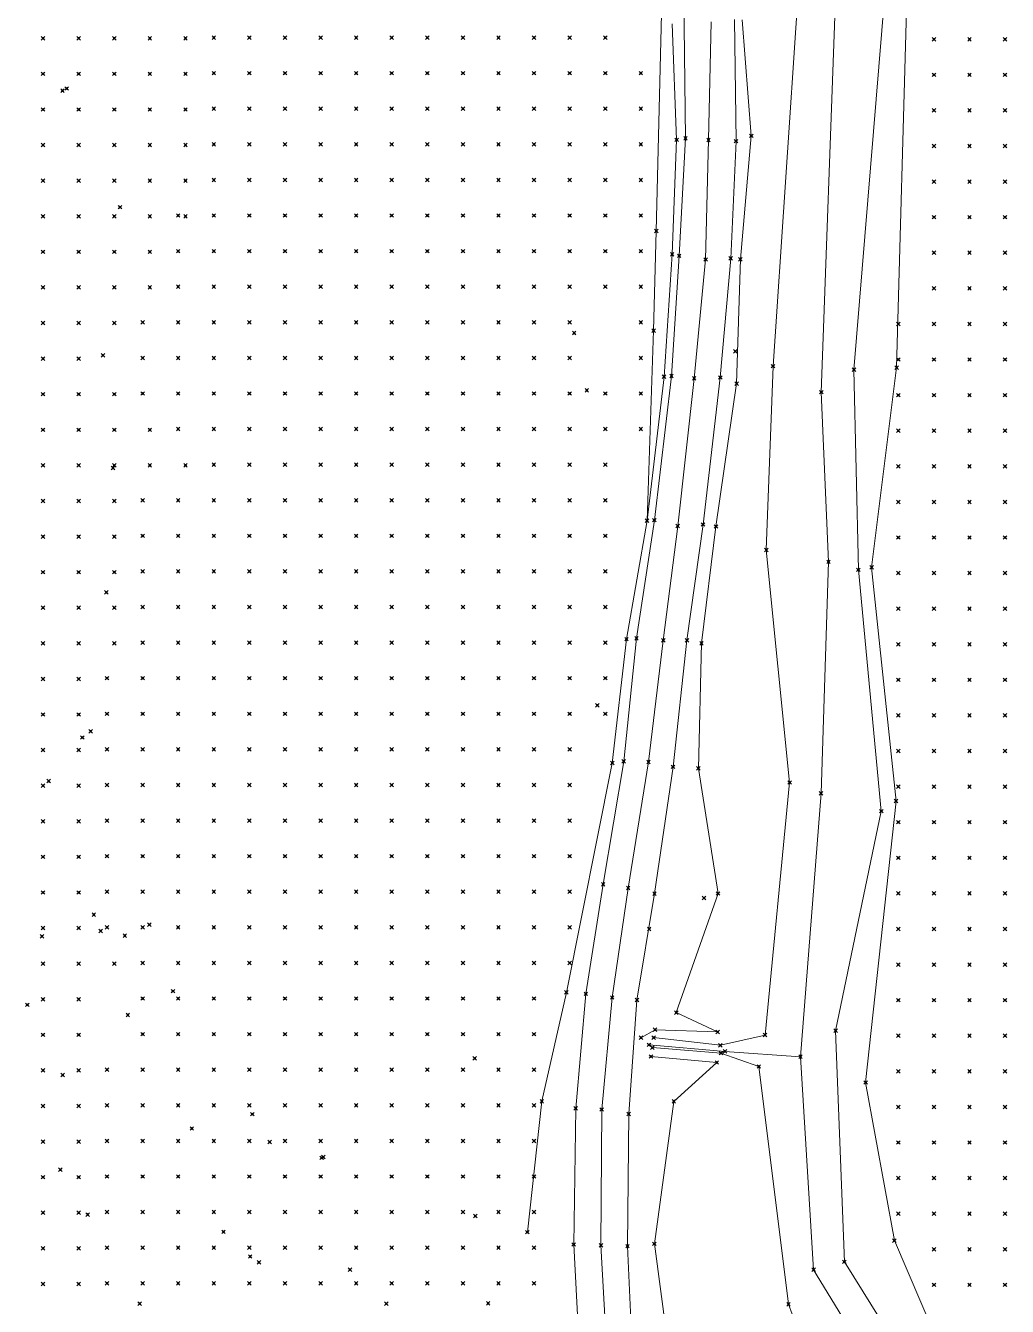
# Model space of a CAD drawing. Header units: metres. Extents: x 441556 to 446409, y 432338 to 461058.
# Drawn here: x 442330.4 to 442413.1, y 451261.5 to 451369.4 of the extents above; entities that cross this region are included whole.
import ezdxf

# ---------------------------------------------------------------- set-up
doc = ezdxf.new("R2010")
doc.units = ezdxf.units.M
doc.header["$MEASUREMENT"] = 0
doc.header["$PDMODE"] = 35
doc.header["$PDSIZE"] = 0.15
for name, color, linetype, lineweight in [('DTM-BRE-RevN_GRP_ CAROSABIL', 2, 'Continuous', 0), ('DTM-BRE-RevN_GRP_AX', 2, 'Continuous', 0), ('DTM-BRE-RevN_GRP_FIRUL APEI', 2, 'Continuous', 0), ('DTM-BRE-RevN_GRP_RAU', 2, 'Continuous', 0), ('DTM-BRE-RevN_GRP_TALUZ SUS', 2, 'Continuous', 0), ('DTM-BRE-RevN_YP_RevK_0YP', 1, 'Continuous', 0), ('DTM-NOK-RevN_LIDAR_co_lidar', 91, 'Continuous', 0), ('DTM-NOK-RevN_RTK', 32, 'Continuous', 0)]:
    doc.layers.add(name, color=color, linetype=linetype, lineweight=lineweight)

msp = doc.modelspace()

# ---------------------------------------------------------------- linework, layer by layer
at = {"layer": 'DTM-BRE-RevN_GRP_ CAROSABIL'}
for p, q in [((442385.979, 451359.94, 359.795), (442385.744, 451380.102, 359.59)), ((442390.236, 451359.694, 359.825), (442390.107, 451369.946, 359.589)), ((442385.446, 451350.035, 359.569), (442385.979, 451359.94, 359.795)), ((442389.789, 451349.818, 359.903), (442390.236, 451359.694, 359.825)), ((442384.798, 451339.899, 360.052), (442385.446, 451350.035, 359.569)), ((442388.911, 451339.777, 359.935), (442389.789, 451349.818, 359.903)), ((442383.352, 451327.755, 360.132), (442384.798, 451339.899, 360.052)), ((442387.46, 451327.393, 360.035), (442388.911, 451339.777, 359.935)), ((442381.843, 451317.801, 360.244), (442383.352, 451327.755, 360.132)), ((442386.101, 451317.631, 359.998), (442387.46, 451327.393, 360.035)), ((442380.769, 451307.425, 360.431), (442381.843, 451317.801, 360.244)), ((442384.93, 451306.964, 360.148), (442386.101, 451317.631, 359.998)), ((442379.038, 451297.069, 360.359), (442380.769, 451307.425, 360.431)), ((442383.367, 451296.286, 360.278), (442384.93, 451306.964, 360.148)), ((442377.577, 451287.834, 360.483), (442379.038, 451297.069, 360.359)), ((442381.887, 451287.308, 360.409), (442383.367, 451296.286, 360.278)), ((442376.727, 451278.179, 360.579), (442377.577, 451287.834, 360.483)), ((442381.19, 451277.715, 360.633), (442381.887, 451287.308, 360.409)), ((442376.553, 451266.715, 360.812), (442376.727, 451278.179, 360.579)), ((442381.086, 451266.575, 360.797), (442381.19, 451277.715, 360.633)), ((442377.137, 451255.71, 361.03), (442376.553, 451266.715, 360.812)), ((442381.577, 451255.979, 361.096), (442381.086, 451266.575, 360.797))]:
    msp.add_line(p, q, dxfattribs=at)
at = {"layer": 'DTM-BRE-RevN_GRP_AX'}
for p, q in [((442387.911, 451359.796, 359.836), (442388.143, 451369.763, 359.676)), ((442387.667, 451349.724, 359.982), (442387.911, 451359.796, 359.836)), ((442386.71, 451339.699, 360.111), (442387.667, 451349.724, 359.982)), ((442385.325, 451327.258, 360.163), (442386.71, 451339.699, 360.111)), ((442384.099, 451317.627, 360.184), (442385.325, 451327.258, 360.163)), ((442382.857, 451307.379, 360.398), (442384.099, 451317.627, 360.184)), ((442381.143, 451296.75, 360.339), (442382.857, 451307.379, 360.398)), ((442379.795, 451287.523, 360.446), (442381.143, 451296.75, 360.339)), ((442378.913, 451278.089, 360.622), (442379.795, 451287.523, 360.446)), ((442378.85, 451266.649, 360.851), (442378.913, 451278.089, 360.622)), ((442379.45, 451255.639, 361.076), (442378.85, 451266.649, 360.851))]:
    msp.add_line(p, q, dxfattribs=at)
at = {"layer": 'DTM-BRE-RevN_GRP_FIRUL APEI'}
for p, q in [((442398.958, 451381.596, 355.743), (442397.419, 451338.538, 356.193)), ((442397.419, 451338.538, 356.193), (442398.032, 451324.241, 356.464)), ((442398.032, 451324.241, 356.464), (442397.397, 451304.734, 356.904)), ((442397.397, 451304.734, 356.904), (442395.665, 451282.537, 357.272)), ((442382.903, 451283.539, 359.651), (442389.305, 451282.988, 358.1)), ((442389.305, 451282.988, 358.1), (442395.665, 451282.537, 357.272)), ((442395.665, 451282.537, 357.272), (442396.772, 451264.587, 357.735)), ((442396.772, 451264.587, 357.735), (442408.64, 451245.173, 357.824))]:
    msp.add_line(p, q, dxfattribs=at)
at = {"layer": 'DTM-BRE-RevN_GRP_RAU'}
for p, q in [((442396.121, 451381.646, 355.823), (442393.352, 451340.732, 356.527)), ((442400.169, 451340.433, 356.546), (442402.912, 451373.691, 356.044)), ((442393.352, 451340.732, 356.527), (442392.787, 451325.249, 356.977)), ((442400.548, 451323.568, 356.793), (442400.169, 451340.433, 356.546)), ((442392.787, 451325.249, 356.977), (442394.75, 451305.644, 357.114)), ((442402.48, 451303.231, 357.166), (442400.548, 451323.568, 356.793)), ((442394.75, 451305.644, 357.114), (442392.677, 451284.36, 357.461)), ((442398.625, 451284.724, 357.407), (442402.48, 451303.231, 357.166)), ((442383.289, 451284.151, 359.713), (442388.921, 451283.496, 358.458)), ((442388.921, 451283.496, 358.458), (442392.677, 451284.36, 357.461)), ((442399.371, 451265.247, 357.986), (442398.625, 451284.724, 357.407)), ((442383.19, 451283.302, 359.691), (442388.964, 451282.832, 358.523)), ((442388.964, 451282.832, 358.523), (442392.155, 451281.716, 357.54)), ((442392.155, 451281.716, 357.54), (442394.661, 451261.675, 357.897)), ((442412.64, 451244.022, 358.345), (442399.371, 451265.247, 357.986)), ((442394.661, 451261.675, 357.897), (442402.015, 451241.982, 358.537))]:
    msp.add_line(p, q, dxfattribs=at)
at = {"layer": 'DTM-BRE-RevN_GRP_TALUZ SUS'}
for p, q in [((442404.935, 451382.994, 356.687), (442403.77, 451340.608, 357.685)), ((442391.52, 451360.143, 359.569), (442390.757, 451369.93, 359.296)), ((442390.599, 451349.743, 359.536), (442391.52, 451360.143, 359.569)), ((442390.287, 451339.261, 359.866), (442390.599, 451349.743, 359.536)), ((442403.77, 451340.608, 357.685), (442401.664, 451323.77, 357.765)), ((442388.545, 451327.223, 359.748), (442390.287, 451339.261, 359.866)), ((442387.325, 451317.378, 359.87), (442388.545, 451327.223, 359.748)), ((442401.664, 451323.77, 357.765), (442403.724, 451304.083, 357.713)), ((442387.065, 451306.838, 360.043), (442387.325, 451317.378, 359.87)), ((442388.719, 451296.292, 360.322), (442387.065, 451306.838, 360.043)), ((442403.724, 451304.083, 357.713), (442401.154, 451280.363, 358.175)), ((442385.197, 451286.252, 360.322), (442388.719, 451296.292, 360.322)), ((442388.685, 451284.622, 359.007), (442385.197, 451286.252, 360.322)), ((442382.225, 451284.135, 360.436), (442383.409, 451284.807, 360.199)), ((442383.409, 451284.807, 360.199), (442388.685, 451284.622, 359.007)), ((442383.059, 451282.557, 360.077), (442388.613, 451282.053, 359.064)), ((442388.613, 451282.053, 359.064), (442384.993, 451278.768, 360.49)), ((442401.154, 451280.363, 358.175), (442403.583, 451267.037, 358.252)), ((442383.356, 451266.769, 360.809), (442384.993, 451278.768, 360.49)), ((442384.639, 451257.302, 361.066), (442383.356, 451266.769, 360.809)), ((442403.583, 451267.037, 358.252), (442413.104, 451244.895, 358.54))]:
    msp.add_line(p, q, dxfattribs=at)
at = {"layer": 'DTM-BRE-RevN_YP_RevK_0YP'}
for p, q in [((442383.963, 451370.425, 363.189), (442383.513, 451352.117, 362.735)), ((442384.841, 451369.596, 359.509), (442385.227, 451359.808, 359.623)), ((442385.227, 451359.808, 359.623), (442384.856, 451350.166, 359.542)), ((442383.513, 451352.117, 362.735), (442383.286, 451343.731, 362.38)), ((442384.856, 451350.166, 359.542), (442384.17, 451339.84, 359.838)), ((442383.286, 451343.731, 362.38), (442382.732, 451327.719, 360.075)), ((442384.17, 451339.84, 359.838), (442382.732, 451327.719, 360.075)), ((442382.732, 451327.719, 360.075), (442381, 451317.725, 360.127)), ((442381, 451317.725, 360.127), (442379.803, 451307.287, 360.401)), ((442379.803, 451307.287, 360.401), (442375.942, 451287.958, 360.313)), ((442375.942, 451287.958, 360.313), (442373.871, 451278.781, 360.159)), ((442373.871, 451278.781, 360.159), (442372.651, 451267.748, 360.294))]:
    msp.add_line(p, q, dxfattribs=at)
at = {"layer": 'DTM-NOK-RevN_LIDAR_co_lidar'}
for p in [(442331.836, 451368.364, 408.353), (442334.836, 451368.364, 408.771), (442337.835, 451368.364, 407.008), (442340.834, 451368.364, 404.382), (442343.834, 451368.364, 401.301), (442346.223, 451368.423, 399.227), (442349.222, 451368.423, 396.626), (442352.222, 451368.423, 393.652), (442355.221, 451368.423, 391.656), (442358.22, 451368.423, 388.939), (442361.22, 451368.423, 385.78), (442364.219, 451368.423, 383.03), (442367.218, 451368.423, 380.963), (442370.218, 451368.423, 380.581), (442373.217, 451368.423, 380.066), (442376.216, 451368.423, 379.158), (442379.216, 451368.423, 368.665), (442406.911, 451368.285, 357.301), (442409.911, 451368.285, 357.318), (442412.91, 451368.285, 357.56), (442331.836, 451365.365, 407.126), (442334.836, 451365.365, 408.534), (442337.835, 451365.365, 407.416), (442340.834, 451365.365, 404.463), (442343.834, 451365.365, 401.247), (442346.223, 451365.424, 398.976), (442349.222, 451365.424, 396.505), (442352.222, 451365.424, 393.418), (442355.221, 451365.424, 391.558), (442358.22, 451365.424, 388.92), (442361.22, 451365.424, 386.181), (442364.219, 451365.424, 383.426), (442367.218, 451365.424, 381.698), (442370.218, 451365.424, 378.62), (442373.217, 451365.424, 378.724), (442376.216, 451365.424, 378.602), (442379.216, 451365.424, 368.669), (442382.215, 451365.424, 361.437), (442406.911, 451365.286, 357.25), (442409.911, 451365.286, 357.529), (442412.91, 451365.286, 358.021), (442331.836, 451362.365, 402.007), (442334.836, 451362.365, 405.528), (442337.835, 451362.365, 405.536), (442340.834, 451362.365, 403.871), (442343.834, 451362.365, 401.437), (442346.223, 451362.424, 399.216), (442349.222, 451362.424, 396.933), (442352.222, 451362.424, 393.926), (442355.221, 451362.424, 391.566), (442358.22, 451362.424, 388.729), (442361.22, 451362.424, 386.685), (442364.219, 451362.424, 384.394), (442367.218, 451362.424, 382.211), (442370.218, 451362.424, 378.708), (442373.217, 451362.424, 377.831), (442376.216, 451362.424, 378.875), (442379.216, 451362.424, 369.749), (442382.215, 451362.424, 362.008), (442406.911, 451362.287, 357.269), (442409.911, 451362.287, 357.801), (442412.91, 451362.287, 358.165), (442331.836, 451359.366, 397.883), (442334.836, 451359.366, 402.277), (442337.835, 451359.366, 404.178), (442340.834, 451359.366, 403.813), (442343.834, 451359.366, 401.626), (442346.223, 451359.425, 399.427), (442349.222, 451359.425, 396.829), (442352.222, 451359.425, 394.51), (442355.221, 451359.425, 392.494), (442358.22, 451359.425, 388.813), (442361.22, 451359.425, 387.13), (442364.219, 451359.425, 384.382), (442367.218, 451359.425, 382.352), (442370.218, 451359.425, 379.361), (442373.217, 451359.425, 377.751), (442376.216, 451359.425, 378.83), (442379.216, 451359.425, 370.63), (442382.215, 451359.425, 362.431), (442406.911, 451359.287, 357.426), (442409.911, 451359.287, 357.869), (442412.91, 451359.287, 358.049), (442331.836, 451356.367, 394.816), (442334.836, 451356.367, 399.896), (442337.835, 451356.367, 403.374), (442340.834, 451356.367, 403.809), (442343.834, 451356.367, 401.895), (442346.223, 451356.426, 399.294), (442349.222, 451356.426, 396.965), (442352.222, 451356.426, 394.449), (442355.221, 451356.426, 392.293), (442358.22, 451356.426, 389.699), (442361.22, 451356.426, 387.316), (442364.219, 451356.426, 383.246), (442367.218, 451356.426, 381.903), (442370.218, 451356.426, 379.925), (442373.217, 451356.426, 378.594), (442376.216, 451356.426, 378.873), (442379.216, 451356.426, 372.694), (442382.215, 451356.426, 361.569), (442406.911, 451356.288, 357.664), (442409.911, 451356.288, 357.848), (442412.91, 451356.288, 358.025), (442331.836, 451353.367, 392.08), (442334.836, 451353.367, 397.687), (442337.835, 451353.367, 402.525), (442340.834, 451353.367, 404.028), (442343.223, 451353.426, 402.406), (442343.834, 451353.367, 402.095), (442346.223, 451353.426, 399.651), (442349.222, 451353.426, 396.471), (442352.222, 451353.426, 394.252), (442355.221, 451353.426, 391.859), (442358.22, 451353.426, 389.786), (442361.22, 451353.426, 388.264), (442364.219, 451353.426, 384.014), (442367.218, 451353.426, 381.317), (442370.218, 451353.426, 380.243), (442373.217, 451353.426, 379.436), (442376.216, 451353.426, 378.378), (442379.216, 451353.426, 375.647), (442382.215, 451353.426, 360.44), (442406.911, 451353.289, 357.778), (442409.911, 451353.289, 357.821), (442412.91, 451353.289, 358.031), (442343.223, 451350.427, 402.107), (442346.223, 451350.427, 399.894), (442349.222, 451350.427, 395.93), (442352.222, 451350.427, 394.346), (442355.221, 451350.427, 390.798), (442358.22, 451350.427, 388.644), (442361.22, 451350.427, 387.783), (442364.219, 451350.427, 383.778), (442367.218, 451350.427, 380.71), (442370.218, 451350.427, 379.581), (442373.217, 451350.427, 378.739), (442376.216, 451350.427, 377.706), (442379.216, 451350.427, 376.131), (442382.215, 451350.427, 361.481), (442331.836, 451350.368, 390.214), (442334.836, 451350.368, 396.007), (442337.835, 451350.368, 401.673), (442340.834, 451350.368, 403.764), (442406.911, 451350.289, 357.731), (442409.911, 451350.289, 357.737), (442412.91, 451350.289, 357.941), (442331.836, 451347.369, 389.318), (442334.836, 451347.369, 394.264), (442337.835, 451347.369, 400.81), (442340.834, 451347.369, 403.374), (442343.223, 451347.427, 401.97), (442346.223, 451347.427, 399.048), (442349.222, 451347.427, 396.73), (442352.222, 451347.427, 393.809), (442355.221, 451347.427, 391.221), (442358.22, 451347.427, 387.953), (442361.22, 451347.427, 385.955), (442364.219, 451347.427, 382.954), (442367.218, 451347.427, 381.15), (442370.218, 451347.427, 378.82), (442373.217, 451347.427, 377.622), (442376.216, 451347.427, 377.38), (442379.216, 451347.427, 375.373), (442382.215, 451347.427, 362.745), (442406.911, 451347.29, 357.636), (442409.911, 451347.29, 357.697), (442412.91, 451347.29, 357.896), (442331.836, 451344.369, 388.963), (442334.836, 451344.369, 392.648), (442337.835, 451344.369, 399.907), (442340.224, 451344.428, 403.682), (442343.223, 451344.428, 401.813), (442346.223, 451344.428, 399.287), (442349.222, 451344.428, 396.393), (442352.222, 451344.428, 393.454), (442355.221, 451344.428, 391.307), (442358.22, 451344.428, 388.441), (442361.22, 451344.428, 386.727), (442364.219, 451344.428, 382.308), (442367.218, 451344.428, 380.64), (442370.218, 451344.428, 378.793), (442373.217, 451344.428, 375.83), (442376.216, 451344.428, 373.456), (442382.215, 451344.428, 364.256), (442403.912, 451344.291, 357.284), (442406.911, 451344.291, 357.58), (442409.911, 451344.291, 357.74), (442412.91, 451344.291, 357.949), (442331.836, 451341.37, 389.128), (442334.836, 451341.37, 392.869), (442340.224, 451341.429, 403.128), (442343.223, 451341.429, 402.025), (442346.223, 451341.429, 399.242), (442349.222, 451341.429, 396.347), (442352.222, 451341.429, 393.587), (442355.221, 451341.429, 391.002), (442358.22, 451341.429, 388.793), (442361.22, 451341.429, 387.028), (442364.219, 451341.429, 382.899), (442367.218, 451341.429, 380.48), (442370.218, 451341.429, 378.727), (442373.217, 451341.429, 375.763), (442376.216, 451341.429, 375.313), (442382.215, 451341.429, 363.079), (442403.912, 451341.291, 357.338), (442406.911, 451341.291, 357.681), (442409.911, 451341.291, 357.811), (442412.91, 451341.291, 358.037), (442331.836, 451338.371, 388.734), (442334.836, 451338.371, 393.191), (442337.835, 451338.371, 399.607), (442340.224, 451338.429, 403.582), (442343.223, 451338.429, 402.857), (442346.223, 451338.429, 399.703), (442349.222, 451338.429, 396.892), (442352.222, 451338.429, 393.777), (442355.221, 451338.429, 391.813), (442358.22, 451338.429, 389.03), (442361.22, 451338.429, 385.921), (442364.219, 451338.429, 382.842), (442367.218, 451338.429, 380.876), (442370.218, 451338.429, 378.994), (442373.217, 451338.429, 377.695), (442376.216, 451338.429, 377.041), (442379.216, 451338.429, 371.735), (442382.215, 451338.429, 361.35), (442403.912, 451338.292, 357.41), (442406.911, 451338.292, 357.664), (442409.911, 451338.292, 357.856), (442412.91, 451338.292, 358.011), (442331.836, 451335.371, 388.402), (442334.836, 451335.371, 393.983), (442337.835, 451335.371, 399.812), (442340.834, 451335.371, 402.886), (442343.223, 451335.43, 403.342), (442346.223, 451335.43, 402.351), (442349.222, 451335.43, 398.68), (442352.222, 451335.43, 393.463), (442355.221, 451335.43, 391.734), (442358.22, 451335.43, 388.869), (442361.22, 451335.43, 385.772), (442364.219, 451335.43, 383.424), (442367.218, 451335.43, 380.984), (442370.218, 451335.43, 379.537), (442373.217, 451335.43, 378.549), (442376.216, 451335.43, 377.339), (442379.216, 451335.43, 367.709), (442382.215, 451335.43, 360.474), (442403.912, 451335.293, 357.489), (442406.911, 451335.293, 357.699), (442409.911, 451335.293, 357.835), (442412.91, 451335.293, 358.066), (442331.836, 451332.372, 388.579), (442334.836, 451332.372, 394.632), (442337.835, 451332.372, 400.402), (442340.834, 451332.372, 403.09), (442343.834, 451332.372, 403.144), (442346.223, 451332.431, 402.587), (442349.222, 451332.431, 398.179), (442352.222, 451332.431, 394.076), (442355.221, 451332.431, 391.594), (442358.22, 451332.431, 388.682), (442361.22, 451332.431, 386.374), (442364.219, 451332.431, 383.337), (442367.218, 451332.431, 381.003), (442370.218, 451332.431, 378.943), (442373.217, 451332.431, 378.084), (442376.216, 451332.431, 375.589), (442379.216, 451332.431, 364.321), (442403.912, 451332.293, 357.608), (442406.911, 451332.293, 357.81), (442409.911, 451332.293, 357.834), (442412.91, 451332.293, 358.056), (442331.836, 451329.373, 388.648), (442334.836, 451329.373, 393.719), (442337.835, 451329.373, 399.787), (442340.224, 451329.431, 403.46), (442343.223, 451329.431, 402.586), (442346.223, 451329.431, 400.787), (442349.222, 451329.431, 397.62), (442352.222, 451329.431, 394.195), (442355.221, 451329.431, 392.403), (442358.22, 451329.431, 388.999), (442361.22, 451329.431, 385), (442364.219, 451329.431, 382.799), (442367.218, 451329.431, 380.649), (442370.218, 451329.431, 377.618), (442373.217, 451329.431, 377.02), (442376.216, 451329.431, 371.115), (442379.216, 451329.431, 363.499), (442403.912, 451329.294, 357.591), (442406.911, 451329.294, 357.707), (442409.911, 451329.294, 357.88), (442412.91, 451329.294, 358.223), (442331.836, 451326.373, 388.724), (442334.836, 451326.373, 393.771), (442337.835, 451326.373, 400.021), (442340.224, 451326.432, 403.463), (442343.223, 451326.432, 402.6), (442346.223, 451326.432, 400.17), (442349.222, 451326.432, 397.143), (442352.222, 451326.432, 394.313), (442355.221, 451326.432, 391.367), (442358.22, 451326.432, 388.269), (442361.22, 451326.432, 384.483), (442364.219, 451326.432, 382.002), (442367.218, 451326.432, 380.36), (442370.218, 451326.432, 377.617), (442373.217, 451326.432, 376.154), (442376.216, 451326.432, 369.644), (442379.216, 451326.432, 363.661), (442403.912, 451326.295, 357.829), (442406.911, 451326.295, 357.873), (442409.911, 451326.295, 358.046), (442412.91, 451326.295, 358.485), (442331.836, 451323.374, 388.74), (442334.836, 451323.374, 396.043), (442337.835, 451323.374, 402.23), (442340.224, 451323.433, 404.302), (442343.223, 451323.433, 403.552), (442346.223, 451323.433, 400.155), (442349.222, 451323.433, 397.214), (442352.222, 451323.433, 394.818), (442355.221, 451323.433, 391.659), (442358.22, 451323.433, 388.814), (442361.22, 451323.433, 384.473), (442364.219, 451323.433, 382.375), (442367.218, 451323.433, 379.535), (442370.218, 451323.433, 379.654), (442373.217, 451323.433, 376.123), (442376.216, 451323.433, 367.773), (442379.216, 451323.433, 367.693), (442403.912, 451323.295, 357.831), (442406.911, 451323.295, 357.87), (442409.911, 451323.295, 358.053), (442412.91, 451323.295, 358.448), (442331.836, 451320.374, 391.664), (442334.836, 451320.374, 399.669), (442337.835, 451320.374, 403.978), (442340.224, 451320.433, 404.883), (442343.223, 451320.433, 403.296), (442346.223, 451320.433, 400.379), (442349.222, 451320.433, 396.798), (442352.222, 451320.433, 394.005), (442355.221, 451320.433, 391.665), (442358.22, 451320.433, 388.658), (442361.22, 451320.433, 385.459), (442364.219, 451320.433, 382.707), (442367.218, 451320.433, 381.004), (442370.218, 451320.433, 379.633), (442373.217, 451320.433, 376.941), (442376.216, 451320.433, 367.276), (442379.216, 451320.433, 363.838), (442403.912, 451320.296, 357.397), (442406.911, 451320.296, 357.911), (442409.911, 451320.296, 358.071), (442412.91, 451320.296, 358.578), (442331.836, 451317.375, 395.715), (442334.836, 451317.375, 403.031), (442337.835, 451317.375, 404.793), (442340.224, 451317.434, 405.505), (442343.223, 451317.434, 403.373), (442346.223, 451317.434, 400.169), (442349.222, 451317.434, 396.888), (442352.222, 451317.434, 394.229), (442355.221, 451317.434, 391.265), (442358.22, 451317.434, 388.308), (442361.22, 451317.434, 385.038), (442364.219, 451317.434, 382.874), (442367.218, 451317.434, 380.079), (442370.218, 451317.434, 379.129), (442373.217, 451317.434, 374.554), (442376.216, 451317.434, 369.018), (442379.216, 451317.434, 363.963), (442403.912, 451317.297, 357.421), (442406.911, 451317.297, 357.968), (442409.911, 451317.297, 358.072), (442412.91, 451317.297, 358.391), (442331.836, 451314.376, 396.155), (442334.836, 451314.376, 403.799), (442337.225, 451314.435, 405.833), (442340.224, 451314.435, 405.783), (442343.223, 451314.435, 402.991), (442346.223, 451314.435, 400.564), (442349.222, 451314.435, 396.424), (442352.222, 451314.435, 392.84), (442355.221, 451314.435, 390.399), (442358.22, 451314.435, 386.702), (442361.22, 451314.435, 384.972), (442364.219, 451314.435, 382.717), (442367.218, 451314.435, 379.716), (442370.218, 451314.435, 377.286), (442373.217, 451314.435, 373.21), (442376.216, 451314.435, 370.574), (442379.216, 451314.435, 365.553), (442403.912, 451314.297, 357.405), (442406.911, 451314.297, 358.019), (442409.911, 451314.297, 358.061), (442412.91, 451314.297, 358.232), (442331.836, 451311.376, 395.532), (442334.836, 451311.376, 403.302), (442337.225, 451311.435, 406.163), (442340.224, 451311.435, 405.426), (442343.223, 451311.435, 402.462), (442346.223, 451311.435, 399.226), (442349.222, 451311.435, 396.127), (442352.222, 451311.435, 392.243), (442355.221, 451311.435, 388.834), (442358.22, 451311.435, 386.425), (442361.22, 451311.435, 384.647), (442364.219, 451311.435, 381.289), (442367.218, 451311.435, 378.066), (442370.218, 451311.435, 376.479), (442373.217, 451311.435, 372.516), (442376.216, 451311.435, 370.099), (442379.216, 451311.435, 360.968), (442403.912, 451311.298, 357.522), (442406.911, 451311.298, 358.1), (442409.911, 451311.298, 358.056), (442412.91, 451311.298, 358.185), (442331.836, 451308.377, 395.359), (442334.836, 451308.377, 402.569), (442337.225, 451308.436, 406.52), (442340.224, 451308.436, 405.901), (442343.223, 451308.436, 401.686), (442346.223, 451308.436, 398.389), (442349.222, 451308.436, 394.918), (442352.222, 451308.436, 391.04), (442355.221, 451308.436, 387.844), (442358.22, 451308.436, 385.013), (442361.22, 451308.436, 382.12), (442364.219, 451308.436, 379.495), (442367.218, 451308.436, 375.787), (442370.218, 451308.436, 373.215), (442373.217, 451308.436, 370.185), (442376.216, 451308.436, 367.472), (442403.912, 451308.299, 357.646), (442406.911, 451308.299, 358.229), (442409.911, 451308.299, 358.019), (442412.91, 451308.299, 358.131), (442331.836, 451305.378, 395.255), (442334.836, 451305.378, 402.087), (442337.225, 451305.437, 405.538), (442340.224, 451305.437, 403.775), (442343.223, 451305.437, 400.355), (442346.223, 451305.437, 397.027), (442349.222, 451305.437, 393.882), (442352.222, 451305.437, 390.999), (442355.221, 451305.437, 386.431), (442358.22, 451305.437, 383.393), (442361.22, 451305.437, 380.155), (442364.219, 451305.437, 377.489), (442367.218, 451305.437, 375.029), (442370.218, 451305.437, 370.962), (442373.217, 451305.437, 368.082), (442376.216, 451305.437, 363.847), (442403.912, 451305.299, 357.71), (442406.911, 451305.299, 358.199), (442409.911, 451305.299, 358.081), (442412.91, 451305.299, 358.111), (442331.836, 451302.378, 393.774), (442334.836, 451302.378, 401.456), (442337.225, 451302.437, 405.168), (442340.224, 451302.437, 402.81), (442343.223, 451302.437, 399.888), (442346.223, 451302.437, 396.138), (442349.222, 451302.437, 392.746), (442352.222, 451302.437, 389.307), (442355.221, 451302.437, 385.436), (442358.22, 451302.437, 381.732), (442361.22, 451302.437, 378.204), (442364.219, 451302.437, 375.455), (442367.218, 451302.437, 372.272), (442370.218, 451302.437, 369.526), (442373.217, 451302.437, 365.776), (442376.216, 451302.437, 363.837), (442403.912, 451302.3, 357.672), (442406.911, 451302.3, 358.113), (442409.911, 451302.3, 358.148), (442412.91, 451302.3, 358.143), (442331.836, 451299.379, 392.38), (442334.836, 451299.379, 400.799), (442337.225, 451299.438, 404.896), (442340.224, 451299.438, 402.853), (442343.223, 451299.438, 400.544), (442346.223, 451299.438, 396.186), (442349.222, 451299.438, 392.816), (442352.222, 451299.438, 388.504), (442355.221, 451299.438, 384.906), (442358.22, 451299.438, 381.462), (442361.22, 451299.438, 377.406), (442364.219, 451299.438, 373.878), (442367.218, 451299.438, 370.836), (442370.218, 451299.438, 367.84), (442373.217, 451299.438, 365.255), (442376.216, 451299.438, 362.264), (442403.912, 451299.301, 357.686), (442406.911, 451299.301, 358.104), (442409.911, 451299.301, 358.155), (442412.91, 451299.301, 358.195), (442331.836, 451296.38, 392.994), (442334.836, 451296.38, 401.617), (442337.225, 451296.438, 406.587), (442340.224, 451296.438, 403.95), (442343.223, 451296.438, 400.6), (442346.223, 451296.438, 396.76), (442349.222, 451296.438, 393.197), (442352.222, 451296.438, 389.628), (442355.221, 451296.438, 385.6), (442358.22, 451296.438, 382.128), (442361.22, 451296.438, 377.626), (442364.219, 451296.438, 373.92), (442367.218, 451296.438, 369.945), (442370.218, 451296.438, 366.717), (442373.217, 451296.438, 363.649), (442376.216, 451296.438, 362.159), (442403.912, 451296.301, 357.922), (442406.911, 451296.301, 358.112), (442409.911, 451296.301, 358.173), (442412.91, 451296.301, 358.236), (442331.836, 451293.38, 395.309), (442334.836, 451293.38, 401.982), (442337.225, 451293.439, 406.694), (442340.224, 451293.439, 405.708), (442343.223, 451293.439, 401.199), (442346.223, 451293.439, 397.772), (442349.222, 451293.439, 393.104), (442352.222, 451293.439, 389.498), (442355.221, 451293.439, 385.71), (442358.22, 451293.439, 381.663), (442361.22, 451293.439, 376.556), (442364.219, 451293.439, 373.523), (442367.218, 451293.439, 368.371), (442370.218, 451293.439, 364.832), (442373.217, 451293.439, 362.939), (442376.216, 451293.439, 361.904), (442382.917, 451293.302, 360.334), (442403.912, 451293.302, 358.051), (442406.911, 451293.302, 358.146), (442409.911, 451293.302, 358.199), (442412.91, 451293.302, 358.247), (442331.836, 451290.381, 396.637), (442334.836, 451290.381, 400.269), (442337.835, 451290.381, 401.816), (442340.224, 451290.44, 402.613), (442343.223, 451290.44, 401.828), (442346.223, 451290.44, 397.214), (442349.222, 451290.44, 393.66), (442352.222, 451290.44, 389.364), (442355.221, 451290.44, 385.73), (442358.22, 451290.44, 380.796), (442361.22, 451290.44, 376.88), (442364.219, 451290.44, 373.293), (442367.218, 451290.44, 368.251), (442370.218, 451290.44, 365.011), (442373.217, 451290.44, 361.989), (442376.216, 451290.44, 361.23), (442403.912, 451290.303, 357.903), (442406.911, 451290.303, 358.122), (442409.911, 451290.303, 358.212), (442412.91, 451290.303, 358.284), (442331.836, 451287.382, 395.058), (442334.836, 451287.382, 397.258), (442340.224, 451287.44, 398.123), (442343.223, 451287.44, 402.151), (442346.223, 451287.44, 397.694), (442349.222, 451287.44, 393.137), (442352.222, 451287.44, 389.666), (442355.221, 451287.44, 384.974), (442358.22, 451287.44, 381.645), (442361.22, 451287.44, 376.95), (442364.219, 451287.44, 373.538), (442367.218, 451287.44, 369.833), (442370.218, 451287.44, 364.63), (442373.217, 451287.44, 362.202), (442403.912, 451287.303, 357.801), (442406.911, 451287.303, 358.112), (442409.911, 451287.303, 358.324), (442412.91, 451287.303, 358.372), (442331.836, 451284.382, 392.41), (442334.836, 451284.382, 393.791), (442340.224, 451284.441, 394.534), (442343.223, 451284.441, 399.653), (442346.223, 451284.441, 398.059), (442349.222, 451284.441, 392.278), (442352.222, 451284.441, 389.948), (442355.221, 451284.441, 385.104), (442358.22, 451284.441, 380.595), (442361.22, 451284.441, 375.625), (442364.219, 451284.441, 372.394), (442367.218, 451284.441, 369.713), (442370.218, 451284.441, 366.652), (442373.217, 451284.441, 362.994), (442403.912, 451284.304, 357.925), (442406.911, 451284.304, 358.273), (442409.911, 451284.304, 358.454), (442412.91, 451284.304, 358.415), (442331.836, 451281.383, 389.808), (442334.836, 451281.383, 390.5), (442337.225, 451281.442, 390.658), (442340.224, 451281.442, 391.426), (442343.223, 451281.442, 395.686), (442346.223, 451281.442, 396.132), (442349.222, 451281.442, 393.757), (442352.222, 451281.442, 389.707), (442355.221, 451281.442, 387.166), (442358.22, 451281.442, 377.955), (442361.22, 451281.442, 372.495), (442364.219, 451281.442, 369.719), (442367.218, 451281.442, 366.843), (442370.218, 451281.442, 364.983), (442373.217, 451281.442, 361.443), (442403.912, 451281.305, 358.095), (442406.911, 451281.305, 358.375), (442409.911, 451281.305, 358.424), (442412.91, 451281.305, 358.436), (442331.836, 451278.384, 387.04), (442334.836, 451278.384, 387.378), (442337.225, 451278.442, 387.365), (442340.224, 451278.442, 387.897), (442343.223, 451278.442, 390.91), (442346.223, 451278.442, 392.945), (442349.222, 451278.442, 393.333), (442352.222, 451278.442, 391.062), (442355.221, 451278.442, 383.473), (442358.22, 451278.442, 376.015), (442361.22, 451278.442, 372.186), (442364.219, 451278.442, 369.047), (442367.218, 451278.442, 365.919), (442370.218, 451278.442, 363.952), (442373.217, 451278.442, 361.318), (442403.912, 451278.305, 358.112), (442406.911, 451278.305, 358.348), (442409.911, 451278.305, 358.424), (442412.91, 451278.305, 358.524), (442331.836, 451275.384, 382.029), (442334.836, 451275.384, 382.897), (442337.225, 451275.443, 384.144), (442340.224, 451275.443, 384.584), (442343.223, 451275.443, 385.261), (442346.223, 451275.443, 388.182), (442349.222, 451275.443, 388.968), (442352.222, 451275.443, 390.849), (442355.221, 451275.443, 384.131), (442358.22, 451275.443, 376.849), (442361.22, 451275.443, 372.088), (442364.219, 451275.443, 368.828), (442367.218, 451275.443, 365.296), (442370.218, 451275.443, 362.192), (442373.217, 451275.443, 361.127), (442403.912, 451275.306, 358.061), (442406.911, 451275.306, 358.395), (442409.911, 451275.306, 358.471), (442412.91, 451275.306, 358.508), (442331.836, 451272.385, 374.46), (442334.836, 451272.385, 377.863), (442337.225, 451272.444, 381.15), (442340.224, 451272.444, 382.179), (442343.223, 451272.444, 382.256), (442346.223, 451272.444, 383.395), (442349.222, 451272.444, 384.714), (442352.222, 451272.444, 386.197), (442355.221, 451272.444, 386.41), (442358.22, 451272.444, 379.123), (442361.22, 451272.444, 372.415), (442364.219, 451272.444, 369.373), (442367.218, 451272.444, 365.687), (442370.218, 451272.444, 362.203), (442373.217, 451272.444, 360.836), (442403.912, 451272.306, 358.068), (442406.911, 451272.306, 358.549), (442409.911, 451272.306, 358.606), (442412.91, 451272.306, 358.512), (442331.836, 451269.385, 367.696), (442334.836, 451269.385, 373.366), (442337.225, 451269.444, 376.018), (442340.224, 451269.444, 376.899), (442343.223, 451269.444, 378.132), (442346.223, 451269.444, 380.15), (442349.222, 451269.444, 380.56), (442352.222, 451269.444, 382.368), (442355.221, 451269.444, 383.954), (442358.22, 451269.444, 380.111), (442361.22, 451269.444, 373.063), (442364.219, 451269.444, 369.935), (442367.218, 451269.444, 365.838), (442370.218, 451269.444, 362.214), (442373.217, 451269.444, 360.807), (442403.912, 451269.307, 358.114), (442406.911, 451269.307, 358.388), (442409.911, 451269.307, 358.638), (442412.91, 451269.307, 358.501), (442331.836, 451266.386, 364.342), (442334.836, 451266.386, 367.78), (442337.225, 451266.445, 368.386), (442340.224, 451266.445, 370.787), (442343.223, 451266.445, 373.205), (442346.223, 451266.445, 374.36), (442349.222, 451266.445, 377.161), (442352.222, 451266.445, 380.34), (442355.221, 451266.445, 381.852), (442358.22, 451266.445, 380.022), (442361.22, 451266.445, 375.101), (442364.219, 451266.445, 369.194), (442367.218, 451266.445, 365.525), (442370.218, 451266.445, 361.715), (442373.217, 451266.445, 360.929), (442406.911, 451266.308, 358.329), (442409.911, 451266.308, 358.652), (442412.91, 451266.308, 358.57), (442331.836, 451263.387, 364.121), (442334.836, 451263.387, 364.455), (442337.225, 451263.446, 364.307), (442340.224, 451263.446, 364.444), (442343.223, 451263.446, 365.646), (442346.223, 451263.446, 369.091), (442349.222, 451263.446, 370.972), (442352.222, 451263.446, 376.054), (442355.221, 451263.446, 376.419), (442358.22, 451263.446, 376.427), (442361.22, 451263.446, 376.186), (442364.219, 451263.446, 371.414), (442367.218, 451263.446, 366.611), (442370.218, 451263.446, 362.242), (442373.217, 451263.446, 361.32), (442406.911, 451263.308, 358.167), (442409.911, 451263.308, 358.75), (442412.91, 451263.308, 358.637)]:
    msp.add_point(p, dxfattribs=at)
at = {"layer": 'DTM-NOK-RevN_RTK'}
for p in [(442333.469, 451363.947, 408.533), (442333.823, 451364.13, 409.482), (442391.52, 451360.143, 359.569), (442385.227, 451359.808, 359.623), (442385.979, 451359.94, 359.795), (442387.911, 451359.796, 359.836), (442390.236, 451359.694, 359.825), (442338.316, 451354.13, 405.209), (442383.513, 451352.117, 362.735), (442384.856, 451350.166, 359.542), (442385.446, 451350.035, 359.569), (442387.667, 451349.724, 359.982), (442389.789, 451349.818, 359.903), (442390.599, 451349.743, 359.536), (442376.595, 451343.525, 370.139), (442383.286, 451343.731, 362.38), (442390.183, 451341.982, 359.981), (442336.877, 451341.644, 405.454), (442393.352, 451340.732, 356.527), (442384.17, 451339.84, 359.838), (442384.798, 451339.899, 360.052), (442386.71, 451339.699, 360.111), (442388.911, 451339.777, 359.935), (442400.169, 451340.433, 356.546), (442403.77, 451340.608, 357.685), (442377.663, 451338.701, 370.893), (442390.287, 451339.261, 359.866), (442397.419, 451338.538, 356.193), (442337.727, 451332.145, 401.763), (442382.732, 451327.719, 360.075), (442383.352, 451327.755, 360.132), (442385.325, 451327.258, 360.163), (442387.46, 451327.393, 360.035), (442388.545, 451327.223, 359.748), (442392.787, 451325.249, 356.977), (442398.032, 451324.241, 356.464), (442400.548, 451323.568, 356.793), (442401.664, 451323.77, 357.765), (442337.17, 451321.667, 403.774), (442381, 451317.725, 360.127), (442381.843, 451317.801, 360.244), (442384.099, 451317.627, 360.184), (442386.101, 451317.631, 359.998), (442387.325, 451317.378, 359.87), (442378.554, 451312.156, 367.933), (442335.139, 451309.437, 405.592), (442335.844, 451309.967, 405.856), (442379.803, 451307.287, 360.401), (442380.769, 451307.425, 360.431), (442382.857, 451307.379, 360.398), (442384.93, 451306.964, 360.148), (442387.065, 451306.838, 360.043), (442332.307, 451305.763, 396.776), (442394.75, 451305.644, 357.114), (442397.397, 451304.734, 356.904), (442403.724, 451304.083, 357.713), (442402.48, 451303.231, 357.166), (442379.038, 451297.069, 360.359), (442381.143, 451296.75, 360.339), (442383.367, 451296.286, 360.278), (442387.543, 451295.913, 360.638), (442388.719, 451296.292, 360.322), (442336.113, 451294.513, 405.73), (442340.795, 451293.668, 405.814), (442331.737, 451292.687, 402.754), (442336.689, 451293.139, 406.849), (442338.723, 451292.733, 406.921), (442342.774, 451288.063, 403.703), (442375.942, 451287.958, 360.313), (442377.577, 451287.834, 360.483), (442330.512, 451286.906, 393.246), (442379.795, 451287.523, 360.446), (442381.887, 451287.308, 360.409), (442338.975, 451286.06, 395.762), (442385.197, 451286.252, 360.322), (442383.409, 451284.807, 360.199), (442388.685, 451284.622, 359.007), (442398.625, 451284.724, 357.407), (442382.225, 451284.135, 360.436), (442382.903, 451283.539, 359.651), (442383.289, 451284.151, 359.713), (442392.677, 451284.36, 357.461), (442383.059, 451282.557, 360.077), (442383.19, 451283.302, 359.691), (442388.921, 451283.496, 358.458), (442388.964, 451282.832, 358.523), (442389.305, 451282.988, 358.1), (442395.665, 451282.537, 357.272), (442368.212, 451282.393, 367.239), (442388.613, 451282.053, 359.064), (442392.155, 451281.716, 357.54), (442333.488, 451280.991, 390.067), (442401.154, 451280.363, 358.175), (442373.871, 451278.781, 360.159), (442376.727, 451278.179, 360.579), (442384.993, 451278.768, 360.49), (442349.464, 451277.694, 392.822), (442378.913, 451278.089, 360.622), (442381.19, 451277.715, 360.633), (442344.372, 451276.49, 388.848), (442350.926, 451275.343, 390.064), (442355.315, 451274.016, 389.572), (442355.446, 451274.076, 389.675), (442333.295, 451273.014, 375.327), (442335.591, 451269.235, 376.027), (442368.257, 451269.104, 364.414), (442347.036, 451267.779, 375.646), (442372.651, 451267.748, 360.294), (442376.553, 451266.715, 360.812), (442378.85, 451266.649, 360.851), (442381.086, 451266.575, 360.797), (442383.356, 451266.769, 360.809), (442403.583, 451267.037, 358.252), (442349.285, 451265.704, 375.153), (442350.022, 451265.201, 377.215), (442399.371, 451265.247, 357.986), (442357.697, 451264.592, 380.709), (442396.772, 451264.587, 357.735), (442339.976, 451261.73, 363.395), (442360.764, 451261.725, 376.421), (442369.345, 451261.759, 364.249), (442394.661, 451261.675, 357.897)]:
    msp.add_point(p, dxfattribs=at)

doc.saveas('drawing.dxf')
